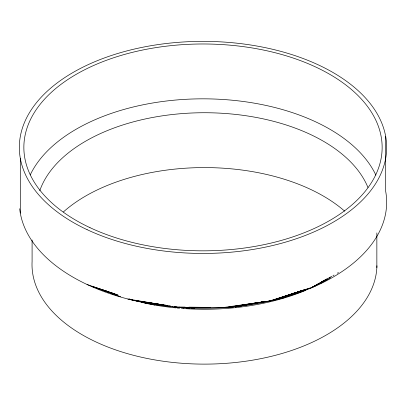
<?xml version="1.0" encoding="UTF-8"?>
<svg xmlns="http://www.w3.org/2000/svg" width="406" height="406" viewBox="0 0 406 406"><rect width="100%" height="100%" fill="white"/><g stroke="black" fill="none" stroke-linecap="round" stroke-linejoin="round"><path stroke-width="0.61" d="M320.329 283.281L317.974 284.175L320.329 283.281L326.581 279.089M323.668 280.724L317.873 284.545L315.523 285.418L317.873 284.545L323.749 280.81M324.82 280.135L325.891 279.455M319.42 283.261L312.894 287.143L271.771 300.684L225.985 307.611L178.65 307.464L174.27 306.769M320.507 282.617L323.77 280.673M327.551 278.775L311.691 287.529M328.637 278.156L331.895 276.298M332.976 275.674L334.062 275.055M337.32 273.197L338.406 272.578M310.61 288.189L327.49 278.668M329.124 277.75L330.215 277.136M279.013 298.775L282.718 298.08L300.907 290.858M319.679 283.403L322.613 282.241M282.718 298.08L300.937 290.909M296.182 292.442L279.1 298.928L273.537 299.953M300.836 290.863L279.1 298.928L275.364 299.572M294.863 292.827L275.39 299.836L271.655 300.46L275.39 299.836L304.617 289.63M312.97 286.717L315.355 285.88L312.965 286.692M294.457 292.98L271.771 300.684L267.397 301.298M268.422 301.338L300.876 290.98M302.079 290.6L309.89 288.103M262.352 301.912L235.201 307.022L263.027 301.891M276.547 299.242L277.78 299.009M264.26 301.663L265.499 301.435M226.741 307.347L230.537 307.342L257.308 302.703M258.556 302.485L259.799 302.272L258.505 302.49M261.043 302.054L262.291 301.841M230.537 307.342L263.555 301.815M257.257 302.688L225.985 307.611L220.96 307.545M261.007 302.1L262.256 301.902M221.777 307.738L251.776 303.505M253.024 303.328L257.399 302.709M258.647 302.536L266.148 301.475M205.228 307.398L178.65 307.464L174.316 306.743M173.849 306.951L185.156 307.093M188.927 307.144L210.283 307.413M163.603 304.982L144.14 302.627L141.735 301.907L144.14 302.627L166.034 305.378M164.861 305.134L166.115 305.287M188.09 307.951L189.972 308.179M191.226 308.332L194.367 308.712M183.542 307.581L184.791 307.738M186.669 307.971L189.171 308.286L186.669 307.946M158.518 304.145L138.497 301.44L136.091 300.673M159.766 304.312L161.02 304.485M183.542 307.525L184.791 307.692M163.344 304.972L138.497 301.44L136.091 300.663M164.587 305.15L165.831 305.327M153.458 303.323L132.995 300.247L129.387 299.029L132.995 300.247L170.52 306.175M154.696 303.505L155.94 303.693M157.178 303.881L158.421 304.069M159.66 304.251L160.898 304.439M171.768 306.373L173.022 306.571M127.91 299.029L160.705 304.48M161.943 304.683L163.182 304.891M164.42 305.099L165.653 305.302M166.891 305.51L168.13 305.713M169.368 305.921L170.606 306.124M115.314 294.243L108.646 292.416L97.587 288.433L106.656 291.198M147.454 303.043L154.727 305.038M115.279 294.259L108.646 292.416L106.382 291.29L113.685 294.355M112.234 293.041L103.185 290.432L100.947 289.26L103.185 290.432L112.218 293.122M97.587 288.433L112.026 293.025M106.58 291.122L92.126 286.453L117.968 295.172M87.087 284.51L118.09 295.137M385.7 136.563L385.7 191.419A183.664 106.037 0 0 1 217.997 307.941A183.664 106.037 0 0 1 19.681 208.73M376.854 232.937L376.854 267.615M32.089 240.047L32.089 261.484A172.464 99.571 0 0 0 200.762 364.096A172.464 99.571 0 0 0 376.925 265.768M20.3 158.249L20.3 213.099M330.124 277.902A172.464 99.571 0 0 1 319.999 283.627M305.495 290.402A172.464 99.571 0 0 1 181.452 308.377M179.553 308.225A172.464 99.571 0 0 1 177.026 308.002M175.762 307.88A172.464 99.571 0 0 1 147.089 303.597M145.82 303.333A172.464 99.571 0 0 1 143.922 302.932M120.612 296.705A172.464 99.571 0 0 1 111.203 293.452M39.773 190.718A167.947 96.963 0 0 1 201.615 112.746A167.947 96.963 0 0 1 367.958 187.496M30.222 174.93A179.147 103.428 0 0 1 203.167 98.831A179.147 103.428 0 0 1 375.87 175.123M63.402 211.932A167.947 96.963 0 0 1 344.658 211.15M180.117 307.357L178.873 307.18L180.122 307.327M183.842 307.89L181.36 307.535L183.842 307.89M149.647 303.82L144.221 302.313L149.647 303.82M87.087 229.659A183.664 106.037 0 0 0 384.335 164.237A183.664 106.037 0 0 0 137.578 48.324A183.664 106.037 0 0 0 87.087 229.659M89.939 227.634A179.147 103.428 0 0 0 379.874 163.821A179.147 103.428 0 0 0 139.187 50.765A179.147 103.428 0 0 0 89.939 227.634"/></g></svg>
